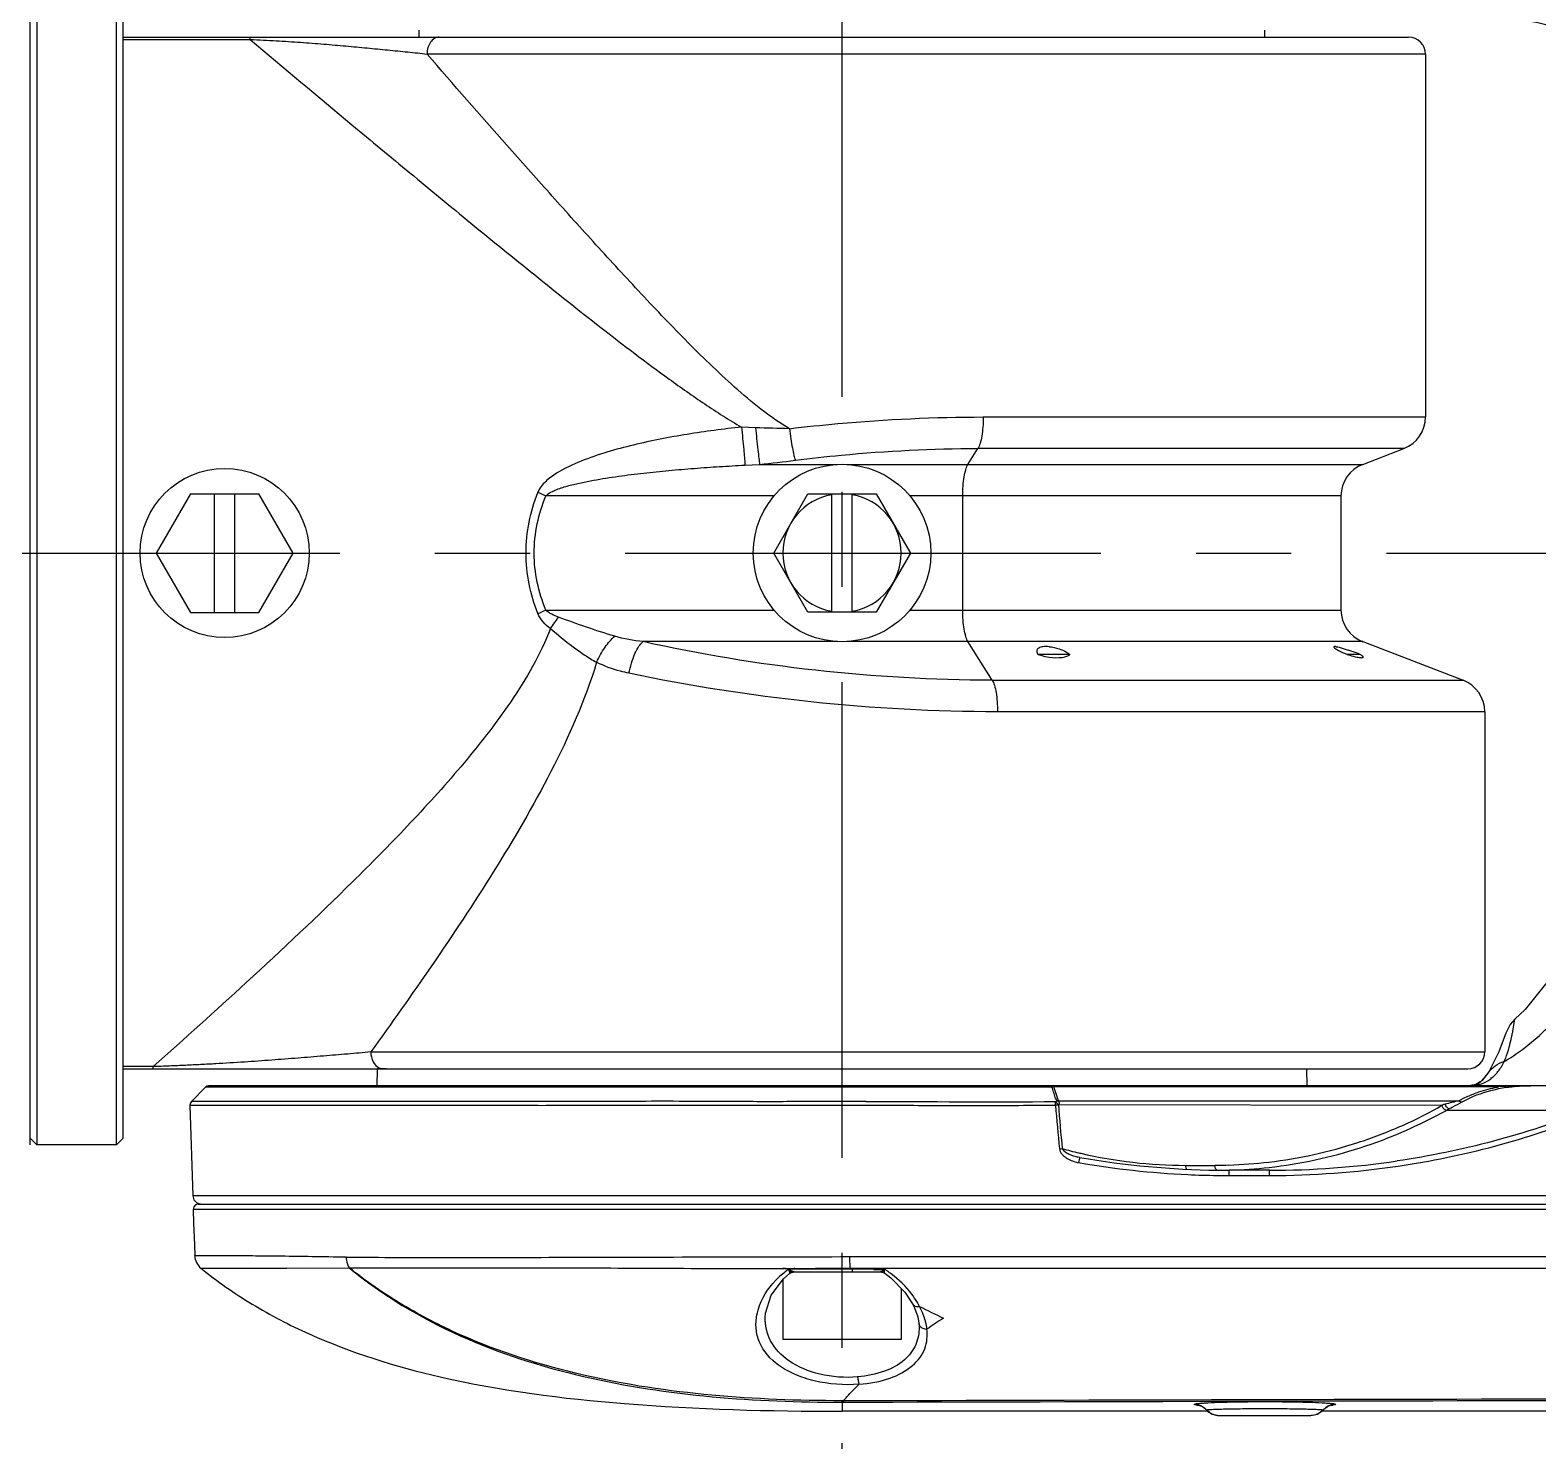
# Model space of a CAD drawing. Header units: millimetres. Extents: x 5828 to 6704, y 123 to 421.
# Drawn here: x 6408.65 to 6414.59, y 299.99 to 305.55 of the extents above; entities that cross this region are included whole.
import ezdxf

# ---------------------------------------------------------------- set-up
doc = ezdxf.new("R2010")
doc.units = ezdxf.units.MM
doc.linetypes.add('CENTER', pattern=[0.6, 0.375, -0.075, 0.075, -0.075])
doc.layers.add('中心线', color=7, linetype='Continuous')
doc.layers.add('外形图', color=7, linetype='Continuous')

msp = doc.modelspace()

# ---------------------------------------------------------------- linework, layer by layer
at = {"layer": '中心线', "linetype": 'CENTER', "ltscale": 5}
for p, q in [((6411.8498, 298.1034), (6411.8498, 308.2857)), ((6404.9955, 303.4871), (6447.9039, 303.4871))]:
    msp.add_line(p, q, dxfattribs=at)
at = {"layer": '外形图', "color": 7, "linetype": 'Continuous'}
for p, q in [((6408.6498, 301.1538), (6408.6498, 305.8204)), ((6408.6765, 305.8204), (6408.6765, 301.1537)), ((6408.9898, 301.1537), (6408.9898, 305.8204)), ((6409.0165, 301.1804), (6409.0165, 305.7937)), ((6409.0165, 305.5204), (6414.0832, 305.5204)), ((6409.0165, 305.5116), (6409.5168, 305.5116)), ((6409.5168, 305.5116), (6409.5168, 305.5204)), ((6410.1832, 305.5204), (6410.1832, 305.5483)), ((6413.5165, 305.5204), (6413.5165, 305.5483)), ((6414.1498, 305.4537), (6410.2142, 305.4537)), ((6414.1498, 305.4537), (6414.1498, 304.0233)), ((6412.4058, 304.0233), (6414.1498, 304.0233)), ((6411.509, 303.9811), (6411.4537, 303.9834)), ((6412.3463, 303.8366), (6412.3856, 303.8989)), ((6414.0643, 303.8989), (6412.3856, 303.8989)), ((6413.9021, 303.8366), (6414.0643, 303.8989)), ((6411.4671, 303.8336), (6411.5252, 303.8366)), ((6411.5252, 303.8366), (6411.8313, 303.8366)), ((6411.8684, 303.8366), (6413.9021, 303.8366)), ((6409.2815, 303.7209), (6409.1465, 303.4871)), ((6409.2815, 303.7209), (6409.5515, 303.7209)), ((6409.3765, 303.2532), (6409.3765, 303.7209)), ((6409.4565, 303.2532), (6409.4565, 303.7209)), ((6409.6865, 303.4871), (6409.5515, 303.7209)), ((6411.5818, 303.7121), (6410.6829, 303.7121)), ((6411.5804, 303.4871), (6411.7151, 303.7204)), ((6411.7151, 303.7204), (6411.9846, 303.7204)), ((6411.8098, 303.2537), (6411.8098, 303.7204)), ((6411.8898, 303.2537), (6411.8898, 303.7204)), ((6411.9846, 303.7204), (6412.1193, 303.4871)), ((6413.8165, 303.7121), (6412.1179, 303.7121)), ((6412.3256, 303.262), (6412.3256, 303.7121)), ((6413.8165, 303.7121), (6413.8165, 303.262)), ((6409.1465, 303.4871), (6409.2815, 303.2532)), ((6409.5515, 303.2532), (6409.6865, 303.4871)), ((6411.7151, 303.2537), (6411.5804, 303.4871)), ((6412.1193, 303.4871), (6411.9846, 303.2537)), ((6409.2815, 303.2532), (6409.5515, 303.2532)), ((6410.6829, 303.262), (6411.5818, 303.262)), ((6411.9846, 303.2537), (6411.7151, 303.2537)), ((6412.1179, 303.262), (6413.8165, 303.262)), ((6411.8313, 303.1376), (6411.0656, 303.1376)), ((6413.9021, 303.1376), (6411.8684, 303.1376)), ((6412.442, 302.9857), (6412.3463, 303.1376)), ((6413.9021, 303.1376), (6414.2976, 302.9857)), ((6412.7471, 303.0871), (6412.6231, 303.0871)), ((6413.8921, 303.0871), (6413.8407, 303.0871)), ((6412.442, 302.9857), (6414.2976, 302.9857)), ((6414.3832, 302.8612), (6412.4627, 302.8612)), ((6414.3832, 302.8612), (6414.3832, 301.5204)), ((6414.4995, 301.6341), (6414.502, 301.649)), ((6414.4658, 301.5938), (6414.4603, 301.5778)), ((6409.9926, 301.5204), (6414.3832, 301.5204)), ((6409.1345, 301.4626), (6409.0165, 301.4626)), ((6409.0165, 301.4537), (6414.3165, 301.4537)), ((6409.1345, 301.4537), (6409.1345, 301.4626)), ((6410.0177, 301.4537), (6410.0165, 301.3871)), ((6410.0529, 301.4537), (6410.0177, 301.4537)), ((6413.6832, 301.3871), (6413.682, 301.4537)), ((6414.3955, 301.4362), (6414.3712, 301.4068)), ((6414.3954, 301.4361), (6414.3718, 301.4073)), ((6414.3954, 301.4361), (6414.396, 301.437)), ((6414.4081, 301.4188), (6414.4089, 301.4193)), ((6414.4095, 301.4165), (6414.4102, 301.4171)), ((6409.3412, 301.382), (6409.2854, 301.3246)), ((6409.3733, 301.382), (6409.3412, 301.382)), ((6415.8922, 301.3871), (6409.3532, 301.3871)), ((6412.677, 301.382), (6409.3733, 301.382)), ((6412.7029, 301.3278), (6412.6849, 301.3823)), ((6414.4375, 301.3823), (6412.6849, 301.3823)), ((6414.3481, 301.3917), (6414.3265, 301.3876)), ((6414.3657, 301.402), (6414.3481, 301.3917)), ((6414.3718, 301.4073), (6414.3648, 301.4012)), ((6414.3648, 301.4012), (6414.3664, 301.4026)), ((6414.3665, 301.4027), (6414.3657, 301.402)), ((6409.2797, 301.3101), (6409.2905, 300.9527)), ((6409.2797, 301.3101), (6409.2934, 301.3101)), ((6409.2798, 301.3101), (6409.2934, 301.3101)), ((6409.3075, 301.3246), (6409.2853, 301.3246)), ((6409.2877, 301.3246), (6409.2854, 301.3246)), ((6410.1832, 301.3245), (6409.3075, 301.3246)), ((6412.7029, 301.3278), (6414.2811, 301.3278)), ((6412.703, 301.3127), (6414.2159, 301.3104)), ((6414.7849, 301.29), (6414.2321, 301.29)), ((6408.6498, 301.1804), (6408.6765, 301.1537)), ((6409.0165, 301.1804), (6408.9898, 301.1537)), ((6408.9898, 301.1537), (6408.6765, 301.1537)), ((6412.7795, 301.1057), (6412.7796, 301.1057)), ((6412.787, 301.1041), (6412.7796, 301.1057)), ((6413.2039, 301.0732), (6413.3194, 301.0732)), ((6413.5345, 301.0537), (6413.3755, 301.0537)), ((6413.3744, 301.0331), (6413.5358, 301.0331)), ((6413.5334, 301.0331), (6413.5358, 301.0333)), ((6409.2905, 300.9527), (6409.2948, 300.9374)), ((6426.1043, 300.9527), (6409.2905, 300.9527)), ((6409.2948, 300.9374), (6409.307, 300.925)), ((6409.2944, 300.9095), (6409.2922, 300.8997)), ((6426.1082, 300.8997), (6409.2922, 300.8997)), ((6409.307, 300.925), (6409.3238, 300.9204)), ((6409.3123, 300.9204), (6426.1067, 300.9204)), ((6409.3232, 300.6676), (6409.9074, 300.6693)), ((6411.5819, 300.6665), (6411.6159, 300.6666)), ((6411.6159, 300.6666), (6411.6263, 300.6666)), ((6411.6165, 300.6673), (6411.6269, 300.6673)), ((6411.6195, 300.6254), (6411.6432, 300.6464)), ((6411.6263, 300.6666), (6411.6426, 300.6667)), ((6411.6608, 300.6634), (6411.64, 300.6634)), ((6411.6426, 300.6667), (6411.6603, 300.6668)), ((6411.6432, 300.6464), (6411.6507, 300.651)), ((6411.6448, 300.6489), (6411.6432, 300.6464)), ((6411.6432, 300.6464), (6411.6432, 300.6464)), ((6411.6507, 300.651), (6411.6641, 300.6537)), ((6411.6603, 300.6668), (6411.6635, 300.6668)), ((6411.6608, 300.6675), (6411.664, 300.6675)), ((6411.975, 300.6632), (6411.6608, 300.6634)), ((6411.6608, 300.6537), (6412.0002, 300.6537)), ((6411.8836, 300.6666), (6411.8808, 300.6683)), ((6411.8808, 300.6683), (6412.0495, 300.6682)), ((6411.8893, 300.6632), (6411.8836, 300.6666)), ((6411.8907, 300.6683), (6412.0495, 300.6681)), ((6411.975, 300.6632), (6412.0176, 300.6632)), ((6412.0171, 300.6515), (6412.0172, 300.6537)), ((6412.0184, 300.6475), (6412.0171, 300.6488)), ((6412.0174, 300.6597), (6412.0176, 300.6632)), ((6412.0185, 300.6475), (6412.0184, 300.6475)), ((6411.6165, 300.6214), (6411.6165, 300.3871)), ((6412.0832, 300.5875), (6412.0832, 300.3871)), ((6412.1276, 300.5271), (6412.1276, 300.527)), ((6412.1527, 300.4509), (6412.1527, 300.4508)), ((6412.1527, 300.4508), (6412.1536, 300.4368)), ((6412.0832, 300.3871), (6411.6165, 300.3871)), ((6410.2665, 300.2393), (6410.2665, 300.2393)), ((6411.8481, 300.1455), (6411.8548, 300.1455)), ((6411.8481, 300.1454), (6411.8548, 300.1454)), ((6411.8498, 300.1394), (6411.8564, 300.1395)), ((6411.8498, 300.1394), (6411.8498, 300.1037)), ((6413.2938, 300.1037), (6411.8498, 300.1037)), ((6413.2867, 300.1089), (6413.2866, 300.109)), ((6413.2867, 300.1089), (6413.3089, 300.0929)), ((6414.7747, 300.1037), (6413.7392, 300.1037)), ((6413.7464, 300.109), (6413.7463, 300.1089)), ((6413.3089, 300.0929), (6413.336, 300.0871)), ((6413.336, 300.0871), (6413.697, 300.0871))]:
    msp.add_line(p, q, dxfattribs=at)
for points in [[(6414.8269, 302.3609), (6414.8093, 302.1985), (6414.7542, 302.0119), (6414.664, 301.8394), (6414.542, 301.6877), (6414.502, 301.649)], [(6414.502, 301.649), (6414.4839, 301.6287), (6414.4658, 301.5938)], [(6414.4603, 301.5778), (6414.4386, 301.5203), (6414.396, 301.437)], [(6409.3532, 301.3871), (6409.3453, 301.3851), (6409.3412, 301.382)], [(6412.0875, 301.382), (6411.5469, 301.382), (6411.0548, 301.382), (6410.6204, 301.382), (6410.244, 301.382), (6410.0165, 301.382)], [(6409.2853, 301.3246), (6409.2829, 301.3214), (6409.2805, 301.3164), (6409.2797, 301.3101)], [(6409.5844, 301.3246), (6409.4077, 301.3246), (6409.3075, 301.3246)], [(6410.1459, 301.3245), (6409.9823, 301.3246), (6409.8333, 301.3247), (6409.7003, 301.3246), (6409.5844, 301.3246)], [(6409.2922, 300.8997), (6409.2941, 300.8454), (6409.297, 300.7599), (6409.2986, 300.7171)], [(6409.3122, 300.9204), (6409.3018, 300.9175), (6409.2944, 300.9095)], [(6409.3232, 300.6676), (6409.3609, 300.6674), (6409.4719, 300.6677), (6409.6617, 300.6683), (6409.9074, 300.6693)], [(6411.9991, 300.6537), (6412.012, 300.6511), (6412.0182, 300.6477)], [(6412.0185, 300.6475), (6412.042, 300.6295), (6412.0972, 300.5732), (6412.1276, 300.5271)], [(6411.5467, 300.4753), (6411.5477, 300.4903), (6411.5709, 300.561), (6411.6195, 300.6254)], [(6412.1276, 300.527), (6412.1356, 300.5108), (6412.148, 300.476), (6412.1527, 300.4509)], [(6413.2542, 300.1282), (6413.2542, 300.1281), (6413.2592, 300.1268), (6413.2704, 300.1219), (6413.2841, 300.1115), (6413.2867, 300.1089)], [(6413.697, 300.0871), (6413.7241, 300.0929), (6413.7463, 300.1089)], [(6413.7463, 300.1089), (6413.7492, 300.1119), (6413.7638, 300.1225), (6413.7751, 300.1272), (6413.7789, 300.1282)]]:
    msp.add_lwpolyline(points, dxfattribs=at)
for centre, radius in [((6409.4165, 303.4871), 0.3333), ((6411.8498, 303.4871), 0.35)]:
    msp.add_circle(centre, radius, dxfattribs=at)
for centre, radius, start, end in [((6414.5032, 305.1871), 0.4, 4.78024, 88.58772), ((6414.0832, 305.4537), 0.0667, 0, 90), ((6414.0165, 304.0233), 0.1333, 291, 0), ((6410.9735, 309.276), 5.4673, 275.79076, 277.27786), ((6413.9498, 303.7121), 0.1333, 111, 180), ((6410.1314, 302.4527), 1.3748, 66.3513, 67.81085), ((6411.8498, 303.4871), 0.2333, 99.87089, 260.12911), ((6411.8498, 303.4871), 0.2333, 279.87089, 80.12911), ((6409.6585, 305.6399), 2.5891, 292.53164, 293.30664), ((6413.9498, 303.262), 0.1333, 180, 249), ((6409.2821, 304.2201), 1.7536, 323.99814, 325.7905), ((6413.5859, 302.3437), 0.8039, 70.06009, 71.16749), ((6413.551, 302.2472), 0.9065, 67.9002, 70.06764), ((6414.2498, 302.8612), 0.1333, 0, 69), ((6414.3165, 301.5204), 0.0667, 270, 0), ((6412.6823, 301.3528), 0.0297, 95.5152, 100.2629), ((6414.5429, 300.8015), 0.5904, 100.29013, 100.74556), ((6414.5485, 300.8179), 0.5681, 101.25859, 101.5451), ((6414.564, 299.6908), 1.6963, 89.96931, 94.27912), ((6414.552, 300.7997), 0.5867, 98.35961, 101.24455), ((6412.4413, 505.4408), 204.1167, 269.860804, 270.07083), ((6414.9301, 298.6514), 2.7539, 103.62911, 104.79904), ((6414.6213, 300.5871), 0.8034, 118.02404, 118.97561), ((6412.6137, 302.1268), 0.9931, 275.38408, 276.01588), ((6413.2126, 302.9405), 1.8681, 254.64188, 256.72059), ((6413.2112, 302.9346), 1.862, 256.72162, 256.95463), ((6413.2044, 302.8982), 1.825, 256.90475, 269.98725), ((6412.8281, 301.3073), 0.2281, 256.24149, 258.43408), ((6413.0969, 301.0305), 0.3191, 168.35345, 170.38125), ((6413.374, 304.5091), 3.476, 260.20067, 267.353), ((6413.3747, 304.5127), 3.459, 260.21902, 269.25019), ((6413.2834, 303.6967), 2.6237, 270.78593, 270.97155), ((6413.2862, 303.5532), 2.4802, 270.96366, 272.02434), ((6413.3755, 304.533), 3.4793, 269.24183, 269.99995), ((6413.3294, 302.874), 1.8202, 270.36261, 271.44348), ((6413.3291, 302.8806), 1.8269, 271.44626, 276.42532), ((6413.5346, 304.5198), 3.4661, 269.99779, 278.34589), ((6413.5313, 304.5435), 3.5104, 270.07248, 278.35458), ((6413.3737, 304.5105), 3.4774, 267.3581, 269.26049), ((6413.3738, 304.5115), 3.4784, 269.26038, 270.01001), ((6409.3652, 300.7194), 0.0667, 182.04822, 230.99835), ((6411.8242, 300.3928), 0.3273, 128.61948, 133.10947), ((6411.8258, 300.3909), 0.3298, 127.229, 128.62328), ((6411.8264, 300.3901), 0.3308, 125.92578, 127.22903), ((6411.827, 300.3893), 0.3318, 124.30475, 125.92558), ((6411.735, 300.6825), 0.0969, 191.34186, 195.53242), ((6411.6613, 300.6236), 0.0302, 112.76124, 123.17214), ((6411.6555, 300.6252), 0.0314, 98.32484, 103.65225), ((6411.4936, 340.1871), 39.5207, 270.24639, 270.56138), ((6412.0001, 300.622), 0.0317, 79.74423, 89.98503), ((6412.0035, 300.6224), 0.0342, 76.86619, 81.98829), ((6412.0032, 300.621), 0.0356, 66.86611, 76.8285), ((6411.8224, 300.3507), 0.3685, 56.43759, 58.0125), ((6411.8186, 300.345), 0.3753, 55.50466, 56.43925), ((6411.8126, 300.3364), 0.3858, 53.17284, 55.49753), ((6411.8178, 300.3342), 0.3842, 28.42223, 31.85974), ((6414.2143, 304.5995), 4.5722, 243.24074, 244.55437), ((6411.8705, 300.3758), 0.3193, 14.53456, 15.11825), ((6413.4061, 298.651), 2.1561, 122.43102, 124.50877), ((6413.2372, 300.0638), 0.0671, 75.16189, 89.9807), ((6413.2744, 300.3626), 0.2357, 263.57392, 264.95922), ((6413.2373, 300.0645), 0.0664, 71.09827, 75.14394), ((6413.2372, 300.0642), 0.0667, 59.49168, 71.08461), ((6413.2371, 300.0642), 0.0668, 51.14487, 59.45895), ((6413.2372, 300.0642), 0.0667, 42.19173, 51.15908), ((6413.7958, 300.0642), 0.0667, 129.20965, 137.80937), ((6413.7959, 300.0642), 0.0668, 119.87507, 129.22293), ((6413.7958, 300.0642), 0.0667, 110.59838, 119.84597), ((6413.7957, 300.0645), 0.0664, 104.72466, 110.59209), ((6413.7958, 300.0638), 0.0671, 90.01876, 104.70546), ((6413.758, 300.3682), 0.2414, 275.02073, 276.33872), ((6413.336, 300.1537), 0.0666, 243.18493, 248.61269), ((6413.697, 300.1537), 0.0666, 291.38627, 296.81904)]:
    msp.add_arc(centre, radius, start, end, dxfattribs=at)
for points, knots in [([(6409.5168, 305.5116), (6409.6504, 305.3994), (6409.86, 305.2238), (6410.1503, 304.9824), (6410.3901, 304.7846), (6410.6403, 304.5808), (6410.8995, 304.3745), (6411.1225, 304.2044), (6411.308, 304.0736), (6411.4043, 304.0121), (6411.4537, 303.9834)], [0, 0, 0, 0, 0.212027, 0.332232, 0.458694, 0.589795, 0.724313, 0.861297, 0.930476, 1, 1, 1, 1]), ([(6409.5168, 305.5116), (6409.5342, 305.5107), (6409.5685, 305.5094), (6409.6349, 305.5059), (6409.7142, 305.5006), (6409.8057, 305.4936), (6409.8931, 305.4861), (6409.9773, 305.4784), (6410.0587, 305.4701), (6410.1374, 305.4623), (6410.189, 305.4571), (6410.2142, 305.4537)], [0, 0, 0, 0, 0.074797, 0.147284, 0.284968, 0.415337, 0.540316, 0.660999, 0.777869, 0.890961, 1, 1, 1, 1]), ([(6410.2616, 305.5204), (6410.2554, 305.5204), (6410.2419, 305.5164), (6410.2264, 305.5008), (6410.2165, 305.479), (6410.2142, 305.4623), (6410.2142, 305.4537)], [0, 0, 0, 0, 0.210136, 0.445455, 0.712497, 1, 1, 1, 1]), ([(6411.6426, 303.9772), (6411.6034, 304.0001), (6411.5292, 304.0527), (6411.4258, 304.1405), (6411.3271, 304.2329), (6411.2002, 304.359), (6411.0475, 304.5195), (6410.8698, 304.713), (6410.6976, 304.9047), (6410.4791, 305.1509), (6410.3189, 305.3338), (6410.2142, 305.4537)], [0, 0, 0, 0, 0.066099, 0.132004, 0.197658, 0.263014, 0.392623, 0.520381, 0.645743, 0.76805, 1, 1, 1, 1]), ([(6411.6426, 303.9772), (6411.7063, 303.9848), (6411.9598, 304.0113), (6412.215, 304.0233), (6412.4058, 304.0233)], [0, 0, 0, 0, 0.251582, 1, 1, 1, 1]), ([(6412.4063, 304.0233), (6412.4063, 304.0102), (6412.4054, 303.9849), (6412.4015, 303.9498), (6412.3954, 303.9212), (6412.3894, 303.9049), (6412.3856, 303.8989)], [0, 0, 0, 0, 0.311012, 0.595781, 0.831081, 1, 1, 1, 1]), ([(6411.4537, 303.9834), (6411.3821, 303.9758), (6411.2749, 303.9617), (6411.1331, 303.9365), (6411.0275, 303.9136), (6410.9231, 303.8857), (6410.821, 303.851), (6410.7389, 303.8128), (6410.6807, 303.7711), (6410.6571, 303.7423), (6410.6506, 303.7257)], [0, 0, 0, 0, 0.250398, 0.375577, 0.500728, 0.625839, 0.750882, 0.875733, 0.938094, 1, 1, 1, 1]), ([(6411.4537, 303.9834), (6411.4568, 303.9539), (6411.4616, 303.904), (6411.466, 303.854), (6411.4671, 303.8336)], [0, 0, 0, 0, 0.591211, 1, 1, 1, 1]), ([(6411.509, 303.9811), (6411.5118, 303.9519), (6411.516, 303.9113), (6411.5216, 303.8631), (6411.524, 303.8441), (6411.5252, 303.8366)], [0, 0, 0, 0, 0.604489, 0.842965, 1, 1, 1, 1]), ([(6411.6425, 303.9772), (6411.6442, 303.9639), (6411.6478, 303.9385), (6411.6536, 303.9034), (6411.6595, 303.8751), (6411.6638, 303.859), (6411.6661, 303.8527)], [0, 0, 0, 0, 0.317616, 0.606962, 0.841498, 1, 1, 1, 1]), ([(6411.6661, 303.8527), (6411.7261, 303.8603), (6411.9651, 303.8868), (6412.2057, 303.8988), (6412.3856, 303.8989)], [0, 0, 0, 0, 0.251587, 1, 1, 1, 1]), ([(6410.6829, 303.7121), (6410.6881, 303.7185), (6410.7025, 303.7276), (6410.7252, 303.7376), (6410.7488, 303.7458), (6410.7808, 303.755), (6410.8213, 303.7646), (6410.8703, 303.7742), (6410.9195, 303.7825), (6410.9854, 303.7922), (6411.0681, 303.8025), (6411.1676, 303.8126), (6411.2673, 303.821), (6411.3671, 303.828), (6411.4337, 303.8318), (6411.4671, 303.8336)], [0, 0, 0, 0, 0.031007, 0.062163, 0.093348, 0.124548, 0.186973, 0.249429, 0.311907, 0.374402, 0.499433, 0.624513, 0.749636, 0.874799, 1, 1, 1, 1]), ([(6412.3256, 303.7121), (6412.3256, 303.7253), (6412.3265, 303.7506), (6412.3304, 303.7857), (6412.3365, 303.8142), (6412.3425, 303.8305), (6412.3463, 303.8366)], [0, 0, 0, 0, 0.311036, 0.595842, 0.831115, 1, 1, 1, 1]), ([(6410.6506, 303.2484), (6410.6359, 303.2863), (6410.6125, 303.3648), (6410.6002, 303.4871), (6410.6125, 303.6094), (6410.6359, 303.6879), (6410.6506, 303.7257)], [0, 0, 0, 0, 0.249707, 0.499999, 0.750294, 1, 1, 1, 1]), ([(6410.6829, 303.262), (6410.6682, 303.2976), (6410.6448, 303.3714), (6410.6325, 303.4871), (6410.6448, 303.6027), (6410.6682, 303.6766), (6410.6829, 303.7121)], [0, 0, 0, 0, 0.249717, 0.499999, 0.750283, 1, 1, 1, 1]), ([(6410.7323, 303.2342), (6410.7233, 303.2374), (6410.71, 303.2429), (6410.6934, 303.2523), (6410.6859, 303.2584), (6410.6829, 303.262)], [0, 0, 0, 0, 0.500101, 0.750044, 1, 1, 1, 1]), ([(6412.3463, 303.1376), (6412.3425, 303.1436), (6412.3365, 303.1599), (6412.3304, 303.1885), (6412.3265, 303.2236), (6412.3256, 303.2489), (6412.3256, 303.262)], [0, 0, 0, 0, 0.168885, 0.404158, 0.688964, 1, 1, 1, 1]), ([(6410.7008, 303.1893), (6410.6904, 303.1972), (6410.6706, 303.2143), (6410.6553, 303.2363), (6410.6506, 303.2484)], [0, 0, 0, 0, 0.50111, 1, 1, 1, 1]), ([(6410.9537, 303.1592), (6410.9162, 303.17), (6410.8421, 303.1944), (6410.7689, 303.2209), (6410.7323, 303.2342)], [0, 0, 0, 0, 0.50108, 1, 1, 1, 1]), ([(6410.7008, 303.1893), (6410.6807, 303.1381), (6410.6328, 303.0391), (6410.5174, 302.8548), (6410.3516, 302.6439), (6410.1392, 302.4104), (6409.858, 302.1259), (6409.5232, 301.811), (6409.2578, 301.5721), (6409.1345, 301.4626)], [0, 0, 0, 0, 0.070307, 0.140092, 0.27777, 0.412515, 0.543483, 0.789152, 1, 1, 1, 1]), ([(6410.7008, 303.1893), (6410.7297, 303.1646), (6410.7735, 303.1283), (6410.8348, 303.0848), (6410.8663, 303.0651), (6410.8823, 303.0563)], [0, 0, 0, 0, 0.506568, 0.756676, 1, 1, 1, 1]), ([(6410.8823, 303.0563), (6410.8916, 303.0769), (6410.9079, 303.106), (6410.9334, 303.1394), (6410.9469, 303.1533), (6410.9537, 303.1592)], [0, 0, 0, 0, 0.539392, 0.786604, 1, 1, 1, 1]), ([(6411.0098, 303.0131), (6411.0151, 303.0395), (6411.0258, 303.0764), (6411.0471, 303.1173), (6411.0592, 303.1325), (6411.0656, 303.1376)], [0, 0, 0, 0, 0.585092, 0.823109, 1, 1, 1, 1]), ([(6412.442, 302.9857), (6412.2093, 302.9857), (6411.7468, 303.0126), (6411.2896, 303.0874), (6411.0656, 303.1376)], [0, 0, 0, 0, 0.503313, 1, 1, 1, 1]), ([(6412.625, 303.1124), (6412.6227, 303.111), (6412.6187, 303.1077), (6412.6157, 303.0978), (6412.6199, 303.0908), (6412.6231, 303.0871)], [0, 0, 0, 0, 0.273382, 0.495646, 1, 1, 1, 1]), ([(6412.6231, 303.0871), (6412.6264, 303.0859), (6412.6405, 303.0814), (6412.655, 303.0784), (6412.6662, 303.0768)], [0, 0, 0, 0, 0.235015, 1, 1, 1, 1]), ([(6412.6662, 303.1178), (6412.658, 303.1186), (6412.6439, 303.1188), (6412.6299, 303.1153), (6412.625, 303.1124)], [0, 0, 0, 0, 0.590214, 1, 1, 1, 1]), ([(6412.6662, 303.1178), (6412.6794, 303.1166), (6412.7031, 303.1112), (6412.7254, 303.1016), (6412.7347, 303.096)], [0, 0, 0, 0, 0.551248, 1, 1, 1, 1]), ([(6412.6662, 303.0768), (6412.6833, 303.0744), (6412.7074, 303.0731), (6412.7347, 303.0785), (6412.7445, 303.0837), (6412.7471, 303.0871)], [0, 0, 0, 0, 0.620459, 0.847381, 1, 1, 1, 1]), ([(6412.7347, 303.096), (6412.7359, 303.0953), (6412.7402, 303.0926), (6412.7443, 303.0895), (6412.7471, 303.0871)], [0, 0, 0, 0, 0.271021, 1, 1, 1, 1]), ([(6413.7886, 303.1178), (6413.7883, 303.1176), (6413.7878, 303.1171), (6413.7882, 303.1158), (6413.7892, 303.1145), (6413.7908, 303.113), (6413.7929, 303.1113), (6413.7967, 303.1087), (6413.8025, 303.1053), (6413.8106, 303.101), (6413.8234, 303.0947), (6413.8336, 303.0901), (6413.8407, 303.0871)], [0, 0, 0, 0, 0.0159, 0.033088, 0.058547, 0.093487, 0.137412, 0.189476, 0.314469, 0.462273, 0.628073, 1, 1, 1, 1]), ([(6413.798, 303.1178), (6413.796, 303.1181), (6413.793, 303.1185), (6413.7896, 303.1184), (6413.7886, 303.1178)], [0, 0, 0, 0, 0.6428, 1, 1, 1, 1]), ([(6413.798, 303.1178), (6413.7985, 303.1177), (6413.8006, 303.1174), (6413.8026, 303.117), (6413.8042, 303.1167)], [0, 0, 0, 0, 0.230905, 1, 1, 1, 1]), ([(6413.8042, 303.1167), (6413.8072, 303.116), (6413.8212, 303.1125), (6413.8348, 303.1081), (6413.8454, 303.1045)], [0, 0, 0, 0, 0.218849, 1, 1, 1, 1]), ([(6413.8407, 303.0871), (6413.8443, 303.086), (6413.8571, 303.0821), (6413.8702, 303.0787), (6413.8797, 303.0768)], [0, 0, 0, 0, 0.275507, 1, 1, 1, 1]), ([(6413.8797, 303.0768), (6413.8831, 303.0761), (6413.8891, 303.0751), (6413.8961, 303.0743), (6413.9003, 303.0745), (6413.9026, 303.0748), (6413.9041, 303.076), (6413.9041, 303.0768)], [0, 0, 0, 0, 0.412275, 0.717891, 0.826704, 0.90687, 1, 1, 1, 1]), ([(6413.9041, 303.0768), (6413.9041, 303.0775), (6413.9031, 303.0791), (6413.8992, 303.0828), (6413.8952, 303.0853), (6413.8921, 303.0871)], [0, 0, 0, 0, 0.127161, 0.334005, 1, 1, 1, 1]), ([(6410.8823, 303.0563), (6410.8368, 302.9073), (6410.7116, 302.6239), (6410.4815, 302.2315), (6410.2393, 301.8663), (6410.074, 301.6331), (6409.9926, 301.5204)], [0, 0, 0, 0, 0.262267, 0.518598, 0.765913, 1, 1, 1, 1]), ([(6411.0098, 303.0131), (6410.9988, 303.0154), (6410.9551, 303.0258), (6410.9124, 303.0412), (6410.8823, 303.0563)], [0, 0, 0, 0, 0.251201, 1, 1, 1, 1]), ([(6412.4627, 302.8612), (6412.2173, 302.8612), (6411.7295, 302.8881), (6411.2467, 302.9629), (6411.0098, 303.0131)], [0, 0, 0, 0, 0.503327, 1, 1, 1, 1]), ([(6412.442, 302.9857), (6412.4458, 302.9797), (6412.4518, 302.9634), (6412.4579, 302.9348), (6412.4618, 302.8997), (6412.4627, 302.8744), (6412.4627, 302.8612)], [0, 0, 0, 0, 0.168875, 0.40411, 0.688929, 1, 1, 1, 1]), ([(6414.4599, 301.4825), (6414.526, 301.5216), (6414.6508, 301.6228), (6414.7977, 301.8196), (6414.9014, 302.052), (6414.9369, 302.2208), (6414.9455, 302.3062)], [0, 0, 0, 0, 0.23299, 0.481093, 0.739229, 1, 1, 1, 1]), ([(6414.4791, 301.5371), (6414.4803, 301.5416), (6414.4847, 301.5585), (6414.4886, 301.5757), (6414.4911, 301.5883)], [0, 0, 0, 0, 0.263632, 1, 1, 1, 1]), ([(6414.4911, 301.5883), (6414.4921, 301.5929), (6414.4951, 301.6081), (6414.4977, 301.6234), (6414.4995, 301.6341)], [0, 0, 0, 0, 0.299713, 1, 1, 1, 1]), ([(6414.4599, 301.4825), (6414.4619, 301.487), (6414.4695, 301.5047), (6414.4753, 301.5232), (6414.4791, 301.5371)], [0, 0, 0, 0, 0.254017, 1, 1, 1, 1]), ([(6409.9926, 301.5204), (6409.9623, 301.5171), (6409.8999, 301.5118), (6409.8042, 301.5039), (6409.7045, 301.4955), (6409.6007, 301.4877), (6409.4925, 301.4801), (6409.3994, 301.4744), (6409.322, 301.4701), (6409.2612, 301.4674), (6409.1986, 301.4645), (6409.1561, 301.4627), (6409.1345, 301.4626)], [0, 0, 0, 0, 0.106514, 0.218306, 0.334759, 0.455664, 0.581339, 0.712744, 0.78113, 0.851724, 0.924773, 1, 1, 1, 1]), ([(6409.9926, 301.5204), (6409.9926, 301.5071), (6409.9977, 301.482), (6410.0155, 301.462), (6410.0259, 301.4572)], [0, 0, 0, 0, 0.53874, 1, 1, 1, 1]), ([(6414.396, 301.437), (6414.4034, 301.4479), (6414.4224, 301.4674), (6414.447, 301.4789), (6414.4599, 301.4825)], [0, 0, 0, 0, 0.494671, 1, 1, 1, 1]), ([(6414.4253, 301.4313), (6414.4287, 301.4349), (6414.4422, 301.4506), (6414.453, 301.4685), (6414.4599, 301.4825)], [0, 0, 0, 0, 0.242819, 1, 1, 1, 1]), ([(6410.0259, 301.4572), (6410.0271, 301.4567), (6410.0321, 301.4547), (6410.0375, 301.4537), (6410.0415, 301.4537)], [0, 0, 0, 0, 0.255736, 1, 1, 1, 1]), ([(6412.677, 301.382), (6412.6771, 301.3827), (6412.6772, 301.3842), (6412.6773, 301.3857), (6412.6777, 301.3872), (6412.6786, 301.387), (6412.6791, 301.387)], [0, 0, 0, 0, 0.336197, 0.682237, 0.782532, 1, 1, 1, 1]), ([(6412.6963, 301.3277), (6412.6942, 301.332), (6412.6892, 301.343), (6412.684, 301.3616), (6412.6794, 301.3752), (6412.677, 301.382)], [0, 0, 0, 0, 0.253199, 0.626351, 1, 1, 1, 1]), ([(6414.2811, 301.3278), (6414.2856, 301.3303), (6414.304, 301.3401), (6414.3231, 301.3487), (6414.3378, 301.3544)], [0, 0, 0, 0, 0.244873, 1, 1, 1, 1]), ([(6414.2942, 301.3234), (6414.3046, 301.3292), (6414.3492, 301.3518), (6414.3975, 301.3669), (6414.4348, 301.3745)], [0, 0, 0, 0, 0.237129, 1, 1, 1, 1]), ([(6414.3266, 301.3871), (6414.3287, 301.3871), (6414.3361, 301.3874), (6414.3434, 301.3891), (6414.3484, 301.3912)], [0, 0, 0, 0, 0.274915, 1, 1, 1, 1]), ([(6414.3291, 301.3871), (6414.3337, 301.3872), (6414.351, 301.3883), (6414.3681, 301.3929), (6414.3798, 301.3981)], [0, 0, 0, 0, 0.263987, 1, 1, 1, 1]), ([(6414.3378, 301.3544), (6414.3452, 301.3573), (6414.3762, 301.3686), (6414.4083, 301.3768), (6414.4328, 301.3815)], [0, 0, 0, 0, 0.241779, 1, 1, 1, 1]), ([(6414.4375, 301.3823), (6414.4372, 301.3828), (6414.4363, 301.3844), (6414.435, 301.3859), (6414.4338, 301.3865)], [0, 0, 0, 0, 0.286864, 1, 1, 1, 1]), ([(6414.4667, 301.3801), (6414.4746, 301.3813), (6414.5072, 301.3854), (6414.5401, 301.3871), (6414.5649, 301.3871)], [0, 0, 0, 0, 0.242808, 1, 1, 1, 1]), ([(6409.2934, 301.3101), (6409.6835, 301.3102), (6410.1573, 301.311), (6410.7197, 301.3094), (6410.984, 301.3109), (6411.2592, 301.3111), (6411.5416, 301.3092), (6411.8279, 301.3106), (6412.1154, 301.3098), (6412.403, 301.3091), (6412.5947, 301.3099), (6412.6906, 301.3102)], [0, 0, 0, 0, 0.344499, 0.418444, 0.496579, 0.577922, 0.66145, 0.746005, 0.830664, 0.915321, 1, 1, 1, 1]), ([(6411.9454, 301.3247), (6411.866, 301.3248), (6411.7469, 301.3247), (6411.5882, 301.324), (6411.3925, 301.3244), (6411.1798, 301.3262), (6410.9514, 301.3248), (6410.7347, 301.3242), (6410.4788, 301.3248), (6410.278, 301.3245), (6410.1821, 301.3245)], [0, 0, 0, 0, 0.135184, 0.202662, 0.269902, 0.468198, 0.564541, 0.658417, 0.836852, 1, 1, 1, 1]), ([(6412.6906, 301.3102), (6412.691, 301.3129), (6412.6907, 301.3175), (6412.6905, 301.3234), (6412.6921, 301.3249)], [0, 0, 0, 0, 0.539546, 1, 1, 1, 1]), ([(6412.7031, 301.312), (6412.7021, 301.3119), (6412.7002, 301.3111), (6412.696, 301.3105), (6412.6928, 301.3104), (6412.6906, 301.3102)], [0, 0, 0, 0, 0.229919, 0.476864, 1, 1, 1, 1]), ([(6412.6992, 301.3157), (6412.6985, 301.3167), (6412.697, 301.3186), (6412.6952, 301.3212), (6412.6915, 301.3237), (6412.6941, 301.3255), (6412.6949, 301.3263)], [0, 0, 0, 0, 0.264791, 0.521034, 0.752436, 1, 1, 1, 1]), ([(6412.7027, 301.3128), (6412.702, 301.3129), (6412.7003, 301.3128), (6412.6998, 301.3146), (6412.7001, 301.3152)], [0, 0, 0, 0, 0.527793, 1, 1, 1, 1]), ([(6412.7029, 301.3278), (6412.7041, 301.3254), (6412.705, 301.3215), (6412.7063, 301.3155), (6412.7037, 301.3136), (6412.7026, 301.3127)], [0, 0, 0, 0, 0.484158, 0.746151, 1, 1, 1, 1]), ([(6413.5321, 301.086), (6413.6512, 301.0995), (6413.8286, 301.1393), (6414.0543, 301.225), (6414.1634, 301.2793), (6414.2159, 301.3104)], [0, 0, 0, 0, 0.496506, 0.747124, 1, 1, 1, 1]), ([(6413.5336, 301.0652), (6413.655, 301.0789), (6413.897, 301.1312), (6414.1239, 301.2301), (6414.2321, 301.29)], [0, 0, 0, 0, 0.496921, 1, 1, 1, 1]), ([(6414.2321, 301.29), (6414.2283, 301.2899), (6414.2235, 301.2939), (6414.2196, 301.299), (6414.217, 301.3022), (6414.2153, 301.3061), (6414.2156, 301.309), (6414.2159, 301.3104)], [0, 0, 0, 0, 0.414293, 0.554183, 0.703004, 0.850027, 1, 1, 1, 1]), ([(6414.2266, 301.314), (6414.2248, 301.3137), (6414.2217, 301.3135), (6414.2187, 301.3109), (6414.2167, 301.3105), (6414.2157, 301.3104)], [0, 0, 0, 0, 0.491637, 0.74933, 1, 1, 1, 1]), ([(6414.2439, 301.2964), (6414.2404, 301.2963), (6414.2329, 301.3023), (6414.2285, 301.3094), (6414.2267, 301.314)], [0, 0, 0, 0, 0.412633, 1, 1, 1, 1]), ([(6414.2439, 301.2964), (6414.2484, 301.2988), (6414.2652, 301.3078), (6414.2821, 301.3167), (6414.2942, 301.3234)], [0, 0, 0, 0, 0.272229, 1, 1, 1, 1]), ([(6414.2812, 301.3278), (6414.2821, 301.327), (6414.2859, 301.3243), (6414.2909, 301.3229), (6414.2942, 301.3234)], [0, 0, 0, 0, 0.276446, 1, 1, 1, 1]), ([(6412.7066, 301.138), (6412.7075, 301.1344), (6412.7095, 301.1271), (6412.7157, 301.1176), (6412.7238, 301.1098), (6412.7416, 301.0962), (6412.7594, 301.0893), (6412.7739, 301.0857)], [0, 0, 0, 0, 0.125715, 0.250494, 0.376162, 0.501347, 1, 1, 1, 1]), ([(6412.7178, 301.1392), (6412.7203, 301.1338), (6412.7298, 301.1254), (6412.7507, 301.1143), (6412.7679, 301.1085), (6412.7795, 301.1057)], [0, 0, 0, 0, 0.248363, 0.498829, 1, 1, 1, 1]), ([(6412.787, 301.1041), (6412.7868, 301.1042), (6412.7865, 301.1029), (6412.7859, 301.1015), (6412.7852, 301.0984), (6412.7847, 301.0962), (6412.7845, 301.0949)], [0, 0, 0, 0, 0.073807, 0.272251, 0.587574, 1, 1, 1, 1]), ([(6413.2039, 301.0732), (6413.204, 301.0718), (6413.2043, 301.0666), (6413.2057, 301.0613), (6413.2077, 301.0581)], [0, 0, 0, 0, 0.274528, 1, 1, 1, 1]), ([(6413.3266, 301.0545), (6413.3241, 301.056), (6413.3204, 301.0625), (6413.3195, 301.0693), (6413.3194, 301.0732)], [0, 0, 0, 0, 0.421695, 1, 1, 1, 1]), ([(6413.3755, 301.0537), (6413.3753, 301.0537), (6413.3752, 301.053), (6413.3748, 301.0513), (6413.3746, 301.0468), (6413.3744, 301.0406), (6413.3744, 301.0357), (6413.3744, 301.0331)], [0, 0, 0, 0, 0.022209, 0.080134, 0.297502, 0.621827, 1, 1, 1, 1]), ([(6413.5345, 301.0537), (6413.5343, 301.0537), (6413.5342, 301.053), (6413.5339, 301.0513), (6413.5337, 301.0468), (6413.5334, 301.0406), (6413.5334, 301.0357), (6413.5334, 301.0331)], [0, 0, 0, 0, 0.022092, 0.079989, 0.29737, 0.62175, 1, 1, 1, 1]), ([(6409.8954, 300.7107), (6409.8502, 300.7115), (6409.7652, 300.7129), (6409.6459, 300.7147), (6409.5434, 300.7157), (6409.4689, 300.7162), (6409.4182, 300.7165), (6409.3872, 300.7166), (6409.3607, 300.7167), (6409.3391, 300.7168), (6409.3239, 300.7168), (6409.3142, 300.7169), (6409.3087, 300.7169), (6409.3046, 300.7171), (6409.3012, 300.7168), (6409.2999, 300.7173), (6409.2986, 300.7168), (6409.2986, 300.7171)], [0, 0, 0, 0, 0.226935, 0.427434, 0.599637, 0.742234, 0.802078, 0.854161, 0.898421, 0.934792, 0.963208, 0.97441, 0.983597, 0.990758, 0.995885, 0.998969, 1, 1, 1, 1]), ([(6409.8954, 300.7107), (6410.0311, 300.7105), (6410.3277, 300.7102), (6410.8026, 300.7105), (6411.3282, 300.7125), (6411.693, 300.7121), (6411.8795, 300.7134)], [0, 0, 0, 0, 0.205245, 0.448497, 0.717933, 1, 1, 1, 1]), ([(6409.8954, 300.7107), (6409.8955, 300.7069), (6409.8967, 300.6925), (6409.9018, 300.6784), (6409.9074, 300.6693)], [0, 0, 0, 0, 0.260087, 1, 1, 1, 1]), ([(6411.8795, 300.7134), (6412.3943, 300.7132), (6413.4241, 300.7137), (6415.4847, 300.7138), (6417.5462, 300.718), (6419.6082, 300.7144), (6421.1551, 300.7105), (6422.7021, 300.7081), (6423.7335, 300.7111), (6424.2492, 300.719)], [0, 0, 0, 0, 0.124839, 0.249761, 0.499759, 0.624804, 0.749863, 0.87493, 1, 1, 1, 1]), ([(6411.8795, 300.7134), (6411.8795, 300.7092), (6411.8797, 300.6942), (6411.8801, 300.6792), (6411.8808, 300.6683)], [0, 0, 0, 0, 0.276745, 1, 1, 1, 1]), ([(6409.3232, 300.6676), (6409.3871, 300.6159), (6409.5242, 300.52), (6409.8339, 300.3597), (6410.0898, 300.28), (6410.2665, 300.2393)], [0, 0, 0, 0, 0.236361, 0.478865, 1, 1, 1, 1]), ([(6409.9074, 300.6693), (6410.0393, 300.5609), (6410.3369, 300.3832), (6410.8282, 300.2274), (6411.3368, 300.1519), (6411.6789, 300.1389), (6411.8498, 300.1394)], [0, 0, 0, 0, 0.249833, 0.499859, 0.749925, 1, 1, 1, 1]), ([(6411.8481, 300.1454), (6411.6774, 300.1451), (6411.3359, 300.1581), (6410.8284, 300.2328), (6410.419, 300.3623), (6410.1148, 300.5183), (6409.9739, 300.6158), (6409.9075, 300.6694)], [0, 0, 0, 0, 0.250102, 0.500062, 0.749879, 0.874939, 1, 1, 1, 1]), ([(6409.9075, 300.6694), (6410.0227, 300.6689), (6410.2727, 300.6684), (6410.6723, 300.6697), (6411.1152, 300.6679), (6411.4234, 300.6661), (6411.5819, 300.6665)], [0, 0, 0, 0, 0.20642, 0.447869, 0.715901, 1, 1, 1, 1]), ([(6411.6424, 300.6537), (6411.6426, 300.6534), (6411.643, 300.6521), (6411.6435, 300.6508), (6411.644, 300.6499)], [0, 0, 0, 0, 0.294352, 1, 1, 1, 1]), ([(6411.644, 300.6499), (6411.6441, 300.6497), (6411.6444, 300.6494), (6411.6446, 300.649), (6411.6448, 300.6489)], [0, 0, 0, 0, 0.548332, 1, 1, 1, 1]), ([(6411.8892, 300.6633), (6411.8893, 300.6619), (6411.8895, 300.6596), (6411.8898, 300.6565), (6411.8901, 300.6549), (6411.8904, 300.6537), (6411.8907, 300.6537)], [0, 0, 0, 0, 0.417636, 0.729209, 0.923554, 1, 1, 1, 1]), ([(6412.0171, 300.6488), (6412.0171, 300.649), (6412.0171, 300.6499), (6412.0171, 300.6508), (6412.0171, 300.6515)], [0, 0, 0, 0, 0.17083, 1, 1, 1, 1]), ([(6412.1441, 300.537), (6412.1381, 300.5468), (6412.1101, 300.5875), (6412.0742, 300.6225), (6412.0439, 300.6452)], [0, 0, 0, 0, 0.232736, 1, 1, 1, 1]), ([(6412.0495, 300.6681), (6412.2174, 300.668), (6412.5531, 300.6687), (6412.9728, 300.667), (6413.3086, 300.6686), (6413.5605, 300.668), (6413.8125, 300.6676), (6414.1064, 300.6685), (6414.4424, 300.6677), (6414.9465, 300.6683), (6415.8288, 300.6679), (6417.0895, 300.6681), (6418.6026, 300.6677), (6419.6115, 300.6684), (6420.1159, 300.6682)], [0, 0, 0, 0, 0.062423, 0.124869, 0.156089, 0.187319, 0.218553, 0.249786, 0.296646, 0.343509, 0.437253, 0.624792, 0.812381, 1, 1, 1, 1]), ([(6411.5143, 300.4826), (6411.5168, 300.4956), (6411.5328, 300.5515), (6411.5679, 300.6012), (6411.6005, 300.6318)], [0, 0, 0, 0, 0.228954, 1, 1, 1, 1]), ([(6412.1276, 300.527), (6412.1299, 300.5228), (6412.1391, 300.5159), (6412.1501, 300.516), (6412.1557, 300.517)], [0, 0, 0, 0, 0.454749, 1, 1, 1, 1]), ([(6411.9172, 300.2103), (6411.8581, 300.2057), (6411.7701, 300.2118), (6411.6646, 300.2462), (6411.5847, 300.2898), (6411.5269, 300.3541), (6411.5087, 300.4285), (6411.5109, 300.4648), (6411.5143, 300.4826)], [0, 0, 0, 0, 0.318614, 0.464897, 0.59429, 0.806947, 0.90304, 1, 1, 1, 1]), ([(6411.9114, 300.2392), (6411.8617, 300.2349), (6411.7662, 300.2415), (6411.6432, 300.2904), (6411.562, 300.3737), (6411.5462, 300.4432), (6411.5467, 300.4751)], [0, 0, 0, 0, 0.308479, 0.581798, 0.802658, 1, 1, 1, 1]), ([(6412.1536, 300.4368), (6412.154, 300.4129), (6412.1455, 300.3628), (6412.0954, 300.2982), (6412.013, 300.2549), (6411.9474, 300.2422), (6411.9114, 300.2392)], [0, 0, 0, 0, 0.20738, 0.425364, 0.686398, 1, 1, 1, 1]), ([(6411.9172, 300.2103), (6411.9586, 300.2135), (6412.0337, 300.2265), (6412.1264, 300.2745), (6412.1751, 300.3351), (6412.1862, 300.3884), (6412.1855, 300.4146), (6412.1847, 300.4279)], [0, 0, 0, 0, 0.322493, 0.583495, 0.796758, 0.897039, 1, 1, 1, 1]), ([(6412.1527, 300.4508), (6412.1532, 300.4468), (6412.1567, 300.4385), (6412.1638, 300.4333), (6412.1678, 300.4314)], [0, 0, 0, 0, 0.478732, 1, 1, 1, 1]), ([(6410.2665, 300.2393), (6410.5049, 300.1844), (6411.0334, 300.1173), (6411.564, 300.1037), (6411.8498, 300.1037)], [0, 0, 0, 0, 0.46111, 1, 1, 1, 1]), ([(6411.9114, 300.2392), (6411.9119, 300.2335), (6411.9132, 300.2237), (6411.9154, 300.214), (6411.9172, 300.2103)], [0, 0, 0, 0, 0.577295, 1, 1, 1, 1]), ([(6411.8548, 300.1454), (6411.8595, 300.1507), (6411.8797, 300.1729), (6411.9008, 300.1943), (6411.9172, 300.2102)], [0, 0, 0, 0, 0.236905, 1, 1, 1, 1]), ([(6411.8548, 300.1455), (6412.8867, 300.1484), (6414.9514, 300.154), (6417.5327, 300.1597), (6419.5988, 300.1636), (6421.149, 300.1658), (6422.6993, 300.1668), (6423.733, 300.1687), (6424.2498, 300.168)], [0, 0, 0, 0, 0.249761, 0.499723, 0.624761, 0.749825, 0.874907, 1, 1, 1, 1]), ([(6411.8564, 300.1395), (6412.8882, 300.1422), (6414.9527, 300.1475), (6417.5337, 300.1525), (6419.5995, 300.1558), (6421.1495, 300.157), (6422.6996, 300.1584), (6423.7331, 300.1596), (6424.2499, 300.1588)], [0, 0, 0, 0, 0.249761, 0.499725, 0.624763, 0.749827, 0.874908, 1, 1, 1, 1]), ([(6411.8481, 300.1455), (6411.8483, 300.1441), (6411.8488, 300.1422), (6411.8493, 300.1398), (6411.8498, 300.1394)], [0, 0, 0, 0, 0.684566, 1, 1, 1, 1]), ([(6411.8548, 300.1455), (6411.855, 300.1441), (6411.8554, 300.1422), (6411.8559, 300.1398), (6411.8564, 300.1395)], [0, 0, 0, 0, 0.685791, 1, 1, 1, 1]), ([(6413.2372, 300.1309), (6413.2367, 300.1315), (6413.2422, 300.1335), (6413.2478, 300.1337), (6413.2626, 300.1356), (6413.2729, 300.1361), (6413.2791, 300.1365)], [0, 0, 0, 0, 0.055594, 0.241325, 0.559846, 1, 1, 1, 1]), ([(6413.2481, 300.1283), (6413.2453, 300.1286), (6413.2417, 300.1291), (6413.2383, 300.13), (6413.2372, 300.1306), (6413.2372, 300.1309)], [0, 0, 0, 0, 0.725449, 0.914923, 1, 1, 1, 1]), ([(6413.2791, 300.1365), (6413.3131, 300.1386), (6413.3925, 300.141), (6413.5172, 300.1423), (6413.6418, 300.141), (6413.721, 300.1386), (6413.7547, 300.1364)], [0, 0, 0, 0, 0.214465, 0.500757, 0.786623, 1, 1, 1, 1]), ([(6413.2866, 300.109), (6413.2866, 300.1094), (6413.2889, 300.1096), (6413.2915, 300.1102), (6413.2974, 300.1105), (6413.3048, 300.111), (6413.3145, 300.1115), (6413.3311, 300.1122), (6413.3561, 300.1129), (6413.3905, 300.1135), (6413.4297, 300.1141), (6413.4723, 300.1144), (6413.5165, 300.1145), (6413.5607, 300.1144), (6413.6033, 300.1141), (6413.6425, 300.1136), (6413.6769, 300.1129), (6413.702, 300.1122), (6413.7185, 300.1115), (6413.7282, 300.111), (6413.7357, 300.1105), (6413.7415, 300.1102), (6413.7442, 300.1095), (6413.7464, 300.1094), (6413.7464, 300.109)], [0, 0, 0, 0, 0.002635, 0.009926, 0.0219, 0.038474, 0.059479, 0.084707, 0.146908, 0.222641, 0.30899, 0.402626, 0.499976, 0.597328, 0.69097, 0.777333, 0.853081, 0.915292, 0.94052, 0.961523, 0.978097, 0.99007, 0.997362, 1, 1, 1, 1]), ([(6413.7547, 300.1364), (6413.7609, 300.1361), (6413.771, 300.1355), (6413.7854, 300.1337), (6413.7909, 300.1334), (6413.7963, 300.1315), (6413.7958, 300.1309)], [0, 0, 0, 0, 0.440375, 0.758792, 0.944414, 1, 1, 1, 1]), ([(6413.7958, 300.1309), (6413.7958, 300.1306), (6413.7946, 300.13), (6413.7912, 300.1291), (6413.7875, 300.1286), (6413.7847, 300.1283)], [0, 0, 0, 0, 0.084689, 0.27413, 1, 1, 1, 1])]:
    msp.add_open_spline(points, degree=3, knots=knots, dxfattribs=at)
for points in [[(6411.6426, 303.9772), (6411.598, 303.9778), (6411.5535, 303.9793), (6411.509, 303.9811)], [(6411.0656, 303.1376), (6411.0279, 303.1421), (6410.9902, 303.1487), (6410.9537, 303.1592)], [(6414.3798, 301.3981), (6414.3904, 301.4029), (6414.4005, 301.4092), (6414.4095, 301.4165)], [(6414.4102, 301.4171), (6414.4156, 301.4215), (6414.4206, 301.4263), (6414.4253, 301.4313)], [(6412.6788, 301.3871), (6412.6805, 301.3871), (6412.6822, 301.3861), (6412.6833, 301.3849)], [(6412.6849, 301.3823), (6412.6831, 301.3825), (6412.6813, 301.3825), (6412.6795, 301.3824)], [(6412.6833, 301.3849), (6412.6839, 301.3841), (6412.6845, 301.3832), (6412.6849, 301.3823)], [(6414.3484, 301.3912), (6414.3543, 301.3937), (6414.3597, 301.3973), (6414.3647, 301.4012)], [(6414.4338, 301.3865), (6414.4331, 301.3869), (6414.4324, 301.3871), (6414.4316, 301.3871)], [(6412.6906, 301.3102), (6412.6959, 301.2528), (6412.701, 301.1954), (6412.7069, 301.1381)], [(6412.6963, 301.3277), (6412.6985, 301.328), (6412.7007, 301.3281), (6412.7029, 301.3278)], [(6412.703, 301.3127), (6412.7064, 301.2547), (6412.7123, 301.1969), (6412.7178, 301.1392)], [(6414.7849, 301.29), (6414.5454, 301.1947), (6414.2928, 301.1279), (6414.0377, 301.0904)], [(6414.0414, 301.0704), (6414.2975, 301.1082), (6414.5511, 301.1752), (6414.7915, 301.2714)], [(6413.3738, 301.0745), (6413.4267, 301.0764), (6413.4796, 301.0801), (6413.5321, 301.086)], [(6411.6436, 300.6605), (6411.6424, 300.6614), (6411.6411, 300.6624), (6411.64, 300.6634)], [(6411.6416, 300.6565), (6411.6419, 300.6556), (6411.6422, 300.6547), (6411.6424, 300.6537)], [(6411.6424, 300.6537), (6411.6443, 300.6545), (6411.6462, 300.6552), (6411.6481, 300.6557)], [(6411.651, 300.6562), (6411.6484, 300.6574), (6411.6459, 300.6589), (6411.6436, 300.6605)], [(6411.6608, 300.6537), (6411.657, 300.6537), (6411.6531, 300.6529), (6411.6496, 300.6515)], [(6411.6545, 300.6548), (6411.6533, 300.6552), (6411.6521, 300.6557), (6411.651, 300.6562)], [(6411.6608, 300.6537), (6411.6587, 300.6537), (6411.6565, 300.6542), (6411.6545, 300.6548)], [(6412.0026, 300.654), (6412.0018, 300.6538), (6412.001, 300.6537), (6412.0002, 300.6537)], [(6412.0083, 300.6562), (6412.0065, 300.6553), (6412.0046, 300.6544), (6412.0026, 300.654)], [(6412.0171, 300.6488), (6412.0137, 300.651), (6412.0098, 300.6525), (6412.0058, 300.6532)], [(6412.0113, 300.6581), (6412.0104, 300.6574), (6412.0093, 300.6568), (6412.0083, 300.6562)], [(6412.0176, 300.6632), (6412.0157, 300.6614), (6412.0136, 300.6596), (6412.0113, 300.6581)], [(6412.0172, 300.6537), (6412.0172, 300.6557), (6412.0173, 300.6577), (6412.0174, 300.6597)], [(6412.1701, 300.4857), (6412.1659, 300.4964), (6412.161, 300.5069), (6412.1557, 300.517)], [(6412.1787, 300.459), (6412.1763, 300.4681), (6412.1734, 300.477), (6412.1701, 300.4857)], [(6412.1678, 300.4314), (6412.173, 300.4289), (6412.1789, 300.4277), (6412.1846, 300.4278)], [(6412.1846, 300.4278), (6412.184, 300.4373), (6412.1819, 300.4467), (6412.1795, 300.4559)], [(6413.2866, 300.109), (6413.2921, 300.103), (6413.2987, 300.0979), (6413.306, 300.0942)], [(6413.7464, 300.109), (6413.7409, 300.103), (6413.7343, 300.0979), (6413.727, 300.0942)], [(6413.3117, 300.0917), (6413.3194, 300.0887), (6413.3278, 300.0871), (6413.336, 300.0871)], [(6413.7213, 300.0917), (6413.7136, 300.0887), (6413.7052, 300.0871), (6413.697, 300.0871)]]:
    msp.add_open_spline(points, degree=3, dxfattribs=at)

doc.saveas('drawing.dxf')
